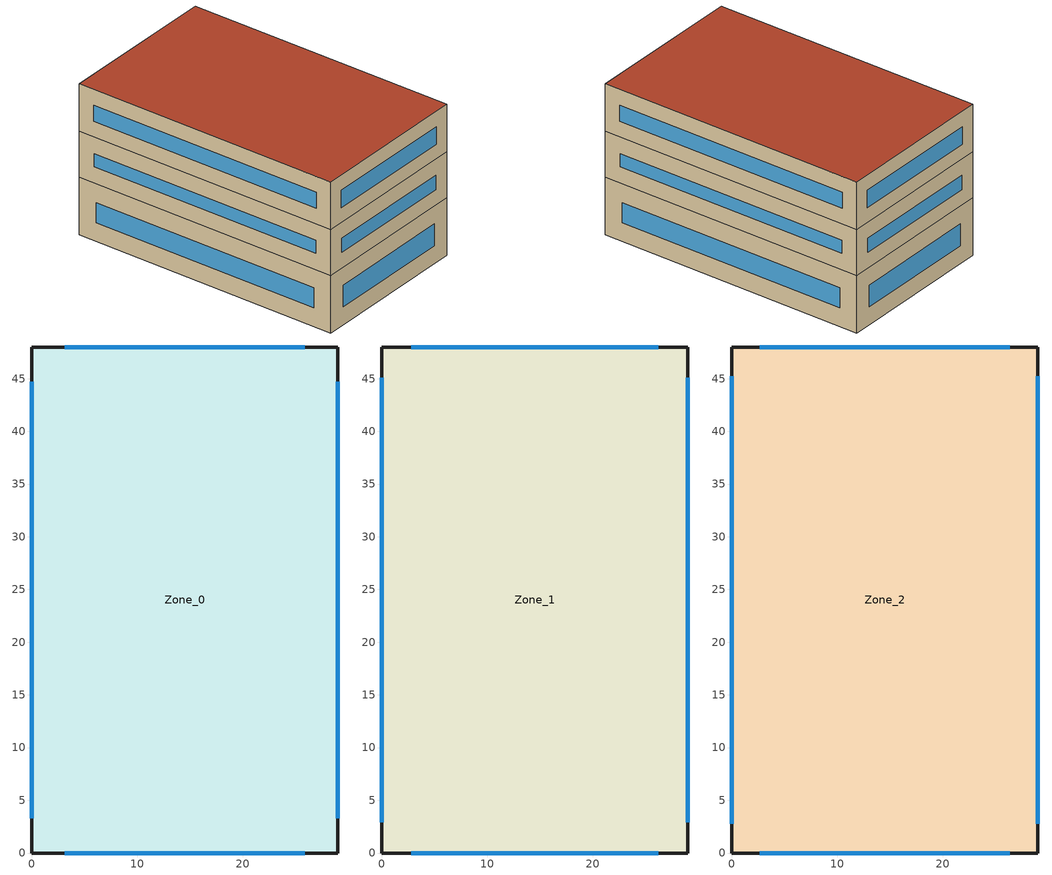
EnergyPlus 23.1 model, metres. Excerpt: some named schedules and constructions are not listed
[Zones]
Zone_0
 floor ground (Zone_0:f4UnderGroundSlabCF): 0,0 0,48 29,48 29,0 z-0.1
 wall outside (90.1-2019 Nonresidential CZ 0 Exterior Wall (Mass)): 0,0 29,0 29,48 0,48 0,0 z-0.1:10
 window (90.1-2019 Nonresidential CZ 0 Glazing (Operable)): 3.12,0 25.88,0 / 25.88,48 3.12,48 z3.02:6.88; 29,3.29 29,44.71 / 0,44.71 0,3.29 z3.19:6.71
Zone_1
 floor to Zone_0 (Interior Slab (Mass)_FLIPPED): 0,0 0,48 29,48 29,0 z10
 wall outside (90.1-2019 Nonresidential CZ 0 Exterior Wall (Mass)): 0,48 0,0 29,0 29,48 0,48 z10:18.1
 window (90.1-2019 Nonresidential CZ 0 Glazing (Operable)): 0,45.1 0,2.9 / 29,2.9 29,45.1 z12.9:15.2; 26.2,48 2.8,48 / 2.8,0 26.2,0 z12.8:15.3
Zone_2
 floor to Zone_1 (Interior Slab (Mass)_FLIPPED): 0,0 0,48 29,48 29,0 z18.1
 wall outside (90.1-2019 Nonresidential CZ 0 Exterior Wall (Mass)): 0,48 0,0 29,0 29,48 0,48 z18.1:26.5
 window (90.1-2019 Nonresidential CZ 0 Glazing (Operable)): 0,45.22 0,2.78 / 29,2.78 29,45.22 z20.88:23.72; 26.34,48 2.66,48 / 2.66,0 26.34,0 z20.76:23.84
 roof outside (300mmInsulation 200mmConcrete): 0,0 29,0 29,48 0,48 z26.5
[Schedule:Week:Daily]
NatVentAvail_Zone_1_1: 6fb0f2d5-f30a-469b-b798-574e702a0d1c, b08ea414-1931-4844-bb1f-f2ede26d13af, ae12755b-feee-4670-9672-77fedb310874, 50b73f14-92ef-4c84-ae1d-f1db85b33870, 55ae9b89-dcd4-498a-ae6a-8c7dad033646, 454ba71e-c387-440b-9c61-870a22a14165, b941d2d3-56ed-4f83-a0b1-d1a5b4d24d03, 6fb0f2d5-f30a-469b-b798-574e702a0d1c, 6fb0f2d5-f30a-469b-b798-574e702a0d1c, 6fb0f2d5-f30a-469b-b798-574e702a0d1c, 6fb0f2d5-f30a-469b-b798-574e702a0d1c, 6fb0f2d5-f30a-469b-b798-574e702a0d1c
NatVentAvail_Zone_1_2: 11ef3ca1-1c0e-499e-ae6a-258045fbeb8c, 9ed0112d-2cb8-4ccc-9f13-a70e31132b64, 55ae9b89-dcd4-498a-ae6a-8c7dad033646, 4dd1884c-bd66-4896-9aa9-a5a615096325, 6532ee46-628d-4a87-a0e2-44999f72b554, e8a2abe5-8f7f-4bdd-906d-7de0144df8ac, 96a15fd2-ef4d-48bc-83f3-b2c7b1fc6e47, 11ef3ca1-1c0e-499e-ae6a-258045fbeb8c, 11ef3ca1-1c0e-499e-ae6a-258045fbeb8c, 11ef3ca1-1c0e-499e-ae6a-258045fbeb8c, 11ef3ca1-1c0e-499e-ae6a-258045fbeb8c, 11ef3ca1-1c0e-499e-ae6a-258045fbeb8c
NatVentAvail_Zone_1_3: d74faf98-774e-4fe6-89c0-89ee06838772, 737cb52d-aa33-48cc-a9f2-a5c8f00ad4c2, 2d3176df-f994-4ca8-8ea4-ae511733177d, d4329b70-72a0-4ece-ac49-f2ac5c27df28, 6cbb52d1-15d8-4e95-b6ef-555e3a72d61c, cc4ff7b6-d34a-445d-9074-7a86441b8b38, fb9e46cd-d8f8-4855-951e-9a8f51a1a6dd, d74faf98-774e-4fe6-89c0-89ee06838772, d74faf98-774e-4fe6-89c0-89ee06838772, d74faf98-774e-4fe6-89c0-89ee06838772, d74faf98-774e-4fe6-89c0-89ee06838772, d74faf98-774e-4fe6-89c0-89ee06838772
NatVentAvail_Zone_1_4: 18e06c3b-9906-43e4-ba55-7b80995ebb9c, d999a655-917c-449f-9ea6-40e19e8fe84e, c5e967b6-ad47-4721-a9ba-189c0421f7ad, c36f733a-41fa-454c-8f42-f3c33f94fc21, 0f1aa402-c0ea-4e99-b790-294325ccd8bd, 726e4104-2c14-49d4-b446-5e3992ee35f2, d999a655-917c-449f-9ea6-40e19e8fe84e, 18e06c3b-9906-43e4-ba55-7b80995ebb9c, 18e06c3b-9906-43e4-ba55-7b80995ebb9c, 18e06c3b-9906-43e4-ba55-7b80995ebb9c, 18e06c3b-9906-43e4-ba55-7b80995ebb9c, 18e06c3b-9906-43e4-ba55-7b80995ebb9c
NatVentAvail_Zone_1_5: 3c3da267-0f6b-44e4-a60e-48eda3b12bca, 07bfbf89-7c6b-412a-9280-629e8abdbc92, 3d56952b-c64f-44a1-852b-f96312283424, 8d9c1ac1-c51f-44bd-9215-dcbd9a37ca7b, 738825a7-ef35-4966-839c-1f21eca0ae6e, b50085e6-1aff-4192-82b6-654f843f2e2b, e135e339-75c5-42d6-b264-0ff665b5ec96, 3c3da267-0f6b-44e4-a60e-48eda3b12bca, 3c3da267-0f6b-44e4-a60e-48eda3b12bca, 3c3da267-0f6b-44e4-a60e-48eda3b12bca, 3c3da267-0f6b-44e4-a60e-48eda3b12bca, 3c3da267-0f6b-44e4-a60e-48eda3b12bca
NatVentAvail_Zone_1_6: 25575f31-6daf-4e75-93fd-b6a6bd94df54, d6f4ae86-52fb-4739-b5d9-178cd39f6f1d, 15eb4db8-e1a0-4a42-8e3e-0e2aa470190e, 61659ad9-7dc7-4c63-9547-42912208734e, 5d4dd3d8-d95f-4e04-a1ff-93cb3f2da58d, 4ef91714-178c-44f3-af5a-c3dc7797c0e6, 0134ff03-1fa0-4979-a23f-48f86e859ceb, 25575f31-6daf-4e75-93fd-b6a6bd94df54, 25575f31-6daf-4e75-93fd-b6a6bd94df54, 25575f31-6daf-4e75-93fd-b6a6bd94df54, 25575f31-6daf-4e75-93fd-b6a6bd94df54, 25575f31-6daf-4e75-93fd-b6a6bd94df54
NatVentAvail_Zone_1_7: 5579030b-2c9d-4d32-8a32-ceda8cfd17fa, b27497db-1943-4a1c-9b6a-fab57a4e7809, d74eedb7-5d29-418b-a480-2b8fdf13204e, 174b5b4c-e6d6-43b9-9be4-36939a29bbc4, 27cd3044-b77c-4db0-99d2-bc2909a98e4a, f8bfb63a-bebd-477f-9a3a-c7cd8f71acc7, 06972f9b-57d8-4718-80fb-8f0ab26c35d3, 5579030b-2c9d-4d32-8a32-ceda8cfd17fa, 5579030b-2c9d-4d32-8a32-ceda8cfd17fa, 5579030b-2c9d-4d32-8a32-ceda8cfd17fa, 5579030b-2c9d-4d32-8a32-ceda8cfd17fa, 5579030b-2c9d-4d32-8a32-ceda8cfd17fa
NatVentAvail_Zone_1_8: 6f4df3fa-e55a-437b-a693-3673c1efbece, 033ada91-5dee-44d0-aa39-b8028fb889c6, 84d47519-3c13-43ac-827b-4634ff1eeedf, d60f375d-8b7e-4c6b-8de0-20b13ecb1c1f, 41beeecf-66e6-457c-8b6a-b1d29f37fe35, 92949e49-135c-43be-b872-511a34f07faa, 3a11c6c4-dbca-48df-82d3-06593598fbb0, 6f4df3fa-e55a-437b-a693-3673c1efbece, 6f4df3fa-e55a-437b-a693-3673c1efbece, 6f4df3fa-e55a-437b-a693-3673c1efbece, 6f4df3fa-e55a-437b-a693-3673c1efbece, 6f4df3fa-e55a-437b-a693-3673c1efbece
NatVentAvail_Zone_1_9: 8c307fff-8a8c-4fb1-901a-31f88f0b91e0, 7bca73a7-3916-42b3-baef-4867a3a2be07, 3a11c6c4-dbca-48df-82d3-06593598fbb0, 80cc66d7-e2fc-460e-a36c-b32b03f9c81f, 37455993-0824-443c-a28b-3831520f2e72, 792df04b-95b7-4276-b4d0-6c628d3cfc26, 1e37955a-6a7d-4e21-857f-7b4c0b617cb6, 8c307fff-8a8c-4fb1-901a-31f88f0b91e0, 8c307fff-8a8c-4fb1-901a-31f88f0b91e0, 8c307fff-8a8c-4fb1-901a-31f88f0b91e0, 8c307fff-8a8c-4fb1-901a-31f88f0b91e0, 8c307fff-8a8c-4fb1-901a-31f88f0b91e0
NatVentAvail_Zone_1_10: 2496ebef-70d4-4d42-a3a6-1f42e6c1625a, 3a11c6c4-dbca-48df-82d3-06593598fbb0, 6e7243ac-f00b-4763-ab39-cbd2b84adcab, 495f82a0-99e9-4d6c-9408-d21f4b5c2a6d, 7fc05c61-dea1-4003-a4cb-3987864aa7d4, d6e23137-9ccd-44c4-8eb7-593d1f785d8d, 00ca6f01-39ba-4cda-a6f6-55edd2c0c23e, 2496ebef-70d4-4d42-a3a6-1f42e6c1625a, 2496ebef-70d4-4d42-a3a6-1f42e6c1625a, 2496ebef-70d4-4d42-a3a6-1f42e6c1625a, 2496ebef-70d4-4d42-a3a6-1f42e6c1625a, 2496ebef-70d4-4d42-a3a6-1f42e6c1625a
NatVentAvail_Zone_1_11: 3a11c6c4-dbca-48df-82d3-06593598fbb0, 52f9829f-b64b-4de7-9adb-d697ad8dad2c, 2a1a30a9-4b4b-46dd-abf2-5df6b549e8b2, df145878-d76b-4138-807f-47cf0b5c90ff, 1beb765f-3aff-4de3-ba1b-f53f29e4609b, 6168620d-2e73-4474-80ca-d95ec5643755, 3d9b85a0-0f57-4860-8113-934fcc88ee4d, 3a11c6c4-dbca-48df-82d3-06593598fbb0, 3a11c6c4-dbca-48df-82d3-06593598fbb0, 3a11c6c4-dbca-48df-82d3-06593598fbb0, 3a11c6c4-dbca-48df-82d3-06593598fbb0, 3a11c6c4-dbca-48df-82d3-06593598fbb0
NatVentAvail_Zone_1_12: 73403a9b-7c3c-4830-8bed-19f0f0dd26fa, bf75eeab-3564-4d32-85be-03ce1320ff7c, 8f09a0e7-0df2-4418-a870-80c709aae083, 69cb7a6f-f708-49ad-9529-b97c1f2550f9, c70acbf3-aa06-4dac-a3ef-4f267ef03380, 7e8a8f96-051c-4e0f-b717-b70f6cd532cd, 8a51dcaa-3756-4bca-8dd7-a2d93cba9fc3, 73403a9b-7c3c-4830-8bed-19f0f0dd26fa, 73403a9b-7c3c-4830-8bed-19f0f0dd26fa, 73403a9b-7c3c-4830-8bed-19f0f0dd26fa, 73403a9b-7c3c-4830-8bed-19f0f0dd26fa, 73403a9b-7c3c-4830-8bed-19f0f0dd26fa
NatVentAvail_Zone_1_13: 6829bd31-4c0d-4ac0-8487-5e33c82533fc, 694e70c2-8b4b-4c39-bc5f-9c149212144a, b569b479-db85-413f-bfc7-d1422ee17da1, 8f9ea52f-7e06-45b0-abc3-8ab5babe76bf, 48fefff1-0ebf-41b9-8219-7ea564f1de4d, 383efc9b-d1ca-4cc0-92bb-0501caead48f, dd49ecad-c98c-44c8-a870-5fad5235088f, 6829bd31-4c0d-4ac0-8487-5e33c82533fc, 6829bd31-4c0d-4ac0-8487-5e33c82533fc, 6829bd31-4c0d-4ac0-8487-5e33c82533fc, 6829bd31-4c0d-4ac0-8487-5e33c82533fc, 6829bd31-4c0d-4ac0-8487-5e33c82533fc
NatVentAvail_Zone_1_14: 5e2d797f-3384-478b-abd0-8daab8963b72, ffe6fb57-0ed4-44fe-a5ff-d4d850d672c0, 46fa9a8e-ed76-4e4c-99b1-10874010ac65, be70bc5c-952a-422c-b5ac-593619a3b1b1, 73a152c7-c5f0-45fb-bbef-d6007a50c40e, 5d2b3523-bfd7-4305-9627-1314f2f26054, f1bf4798-08e8-4eff-8ce2-8a8b6526b207, 5e2d797f-3384-478b-abd0-8daab8963b72, 5e2d797f-3384-478b-abd0-8daab8963b72, 5e2d797f-3384-478b-abd0-8daab8963b72, 5e2d797f-3384-478b-abd0-8daab8963b72, 5e2d797f-3384-478b-abd0-8daab8963b72
NatVentAvail_Zone_1_15: 5da9fafd-729a-4611-b65a-5350c21ce941, 841a202f-ffdc-470b-85d2-28e0cafe512e, 6ac220ab-36a8-40b3-ae1e-8820fa6797e8, aa446452-6ce4-4aee-9229-4dfe436e2871, 6aae8415-d4b1-4f32-ba24-755ed4845676, c9c24896-99d6-4c1b-81ae-56332af58094, 1f13c802-271f-45f8-b943-b143d023c1bc, 5da9fafd-729a-4611-b65a-5350c21ce941, 5da9fafd-729a-4611-b65a-5350c21ce941, 5da9fafd-729a-4611-b65a-5350c21ce941, 5da9fafd-729a-4611-b65a-5350c21ce941, 5da9fafd-729a-4611-b65a-5350c21ce941
NatVentAvail_Zone_1_16: 65166843-886f-425c-a46e-d27c4c9a51e9, dc8a5858-008a-44ad-b279-27b7abc171f8, 57d77266-c9ce-4182-8f02-fc64b0e57037, 934f1482-7445-4a17-9883-202da96484f6, c2499c7c-2950-4359-8559-688d500206a6, 74993241-2eba-48cd-8529-58e81fb0bd73, aa8b435e-e15a-43e3-871c-78bad43724ca, 65166843-886f-425c-a46e-d27c4c9a51e9, 65166843-886f-425c-a46e-d27c4c9a51e9, 65166843-886f-425c-a46e-d27c4c9a51e9, 65166843-886f-425c-a46e-d27c4c9a51e9, 65166843-886f-425c-a46e-d27c4c9a51e9
NatVentAvail_Zone_1_17: 14d17900-b70f-47eb-9e8c-ffd9884d04ba, 6518f681-dc2a-4208-8425-83a0e3ffdac0, 133386bc-85eb-4979-b149-4d965944aaa9, 23e5aca2-1b59-42f3-b14a-ac32a0533fe2, 3b439881-5786-4ff6-9daf-e6cba07ba0da, 490929a3-6b4b-41ac-9479-d5cf5f43498f, bafcda48-dceb-4ddf-a24d-caf9b5d778b8, 14d17900-b70f-47eb-9e8c-ffd9884d04ba, 14d17900-b70f-47eb-9e8c-ffd9884d04ba, 14d17900-b70f-47eb-9e8c-ffd9884d04ba, 14d17900-b70f-47eb-9e8c-ffd9884d04ba, 14d17900-b70f-47eb-9e8c-ffd9884d04ba
NatVentAvail_Zone_1_18: 23b95bad-794d-407e-b36c-3e8ef6f7b007, 6f8850c5-4129-46d3-909c-c5a4d94c0f5e, 87d2f824-ac06-4e63-a6f1-7a9fc57e148b, 23b95bad-794d-407e-b36c-3e8ef6f7b007, 9e63c924-cd1e-4f32-bd7c-45009d55e8a1, ab43795a-f7eb-4816-b6d9-32b4650f055d, 8b803bb8-7670-4882-9488-c1c823e89264, 23b95bad-794d-407e-b36c-3e8ef6f7b007, 23b95bad-794d-407e-b36c-3e8ef6f7b007, 23b95bad-794d-407e-b36c-3e8ef6f7b007, 23b95bad-794d-407e-b36c-3e8ef6f7b007, 23b95bad-794d-407e-b36c-3e8ef6f7b007
NatVentAvail_Zone_1_19: df06a40e-99b4-4ffb-83bf-49fde35571be, 20cc2d12-cae3-4ce9-ad13-6f40eafea1c9, 1f352a3e-0ffe-4ec2-a2bf-1d65e5893956, 45c1158a-1fc1-4ece-93f7-53d54ae7fc2d, f63dc4e4-0b7f-4282-a7a0-d687dc14fe9e, 8f82e4c6-cb29-4740-984a-1d8efc16ee75, 37b4085f-771e-433d-b30a-55017e2da599, df06a40e-99b4-4ffb-83bf-49fde35571be, df06a40e-99b4-4ffb-83bf-49fde35571be, df06a40e-99b4-4ffb-83bf-49fde35571be, df06a40e-99b4-4ffb-83bf-49fde35571be, df06a40e-99b4-4ffb-83bf-49fde35571be
NatVentAvail_Zone_1_20: ac317457-dadc-496b-8b46-c1548558474e, b8eb41f5-67e7-4377-a943-7be81c2928dd, df06a40e-99b4-4ffb-83bf-49fde35571be, 9e73af5b-6514-418e-bbcf-32e3c8103e4f, cd565612-91d7-4487-819e-d5161a6dc99e, a381e99b-a19e-4143-98b9-32787072b4a7, 0987c1f3-4e72-430e-8a89-51ec38aacf4e, ac317457-dadc-496b-8b46-c1548558474e, ac317457-dadc-496b-8b46-c1548558474e, ac317457-dadc-496b-8b46-c1548558474e, ac317457-dadc-496b-8b46-c1548558474e, ac317457-dadc-496b-8b46-c1548558474e
NatVentAvail_Zone_1_21: e2d2cbb7-755c-4a0d-9c05-a4563c098992, 07bfbf89-7c6b-412a-9280-629e8abdbc92, 2586581d-7023-4d30-b0be-9e6ac3496234, 3201f934-0963-42c1-843c-21142134cf94, c765a5b3-04cd-4bba-979e-99830dea033e, b472c9ac-1bb6-4f3f-89b5-e568c54b048b, b141bd27-4c39-4283-bd6c-f4684a8041e8, e2d2cbb7-755c-4a0d-9c05-a4563c098992, e2d2cbb7-755c-4a0d-9c05-a4563c098992, e2d2cbb7-755c-4a0d-9c05-a4563c098992, e2d2cbb7-755c-4a0d-9c05-a4563c098992, e2d2cbb7-755c-4a0d-9c05-a4563c098992
NatVentAvail_Zone_1_22: afaa3af1-4533-453c-ab0d-8cbfc34b262d, 81501ab5-1e6d-4b28-919a-e2f433879738, 540758cb-529b-494e-a7f1-fca0db359855, 271aa6bd-a947-49cf-b02e-27015c749881, 6dd1629c-31ce-4b59-a474-50c5329929cd, 47059fff-798e-4ead-8a84-35b1aab4867d, 8d686adc-1727-49cb-8f48-0ebdcb160cce, afaa3af1-4533-453c-ab0d-8cbfc34b262d, afaa3af1-4533-453c-ab0d-8cbfc34b262d, afaa3af1-4533-453c-ab0d-8cbfc34b262d, afaa3af1-4533-453c-ab0d-8cbfc34b262d, afaa3af1-4533-453c-ab0d-8cbfc34b262d
NatVentAvail_Zone_1_23: d2185871-f594-47b5-b17e-68086e875161, 273f04a5-8e93-4b9c-8980-b8d1be84c96a, 50add62a-8895-421f-a62a-2efd9c465a17, d17ef4e1-a64d-43ef-9dce-d54a0a2750c1, 5293d938-e3e9-4c90-ac20-9606d109ec41, 0994d934-47cd-4295-948a-c208d73b2f06, 03f283ae-bd8b-4200-a81a-2830f24b5a30, d2185871-f594-47b5-b17e-68086e875161, d2185871-f594-47b5-b17e-68086e875161, d2185871-f594-47b5-b17e-68086e875161, d2185871-f594-47b5-b17e-68086e875161, d2185871-f594-47b5-b17e-68086e875161
NatVentAvail_Zone_1_24: e739509a-ece8-4ada-88b3-15589882e933, b4813ecb-171d-46d1-b4ca-d103029eb588, 34780336-4620-4a77-93e4-726615f66ff0, e5492c95-30ec-496c-8b4b-c0a93ed8d14c, 05d0b91e-260f-40af-9cf8-cc2b4b9e87b2, 8296826c-f8fe-44b5-a614-0bd4c8bbbe83, 14963cad-91b4-46d6-9a9f-4875a082b537, e739509a-ece8-4ada-88b3-15589882e933, e739509a-ece8-4ada-88b3-15589882e933, e739509a-ece8-4ada-88b3-15589882e933, e739509a-ece8-4ada-88b3-15589882e933, e739509a-ece8-4ada-88b3-15589882e933
NatVentAvail_Zone_1_25: a31e5dc3-20b4-4a92-a367-d77bd9f8a5c0, 2ca0ef9b-a801-49bf-b76e-774f7212ba77, 6ab4c819-9407-45ef-9916-ef2c9179f890, edf427b6-3e6e-482f-976e-c296a33346fb, 6306c9a1-cc9d-4d0a-b9d2-6b1a69d7ead1, 25321224-9e2c-4f91-8983-9b4487a869b4, 61a86fc3-fc10-46af-9675-020e2c75fe0c, a31e5dc3-20b4-4a92-a367-d77bd9f8a5c0, a31e5dc3-20b4-4a92-a367-d77bd9f8a5c0, a31e5dc3-20b4-4a92-a367-d77bd9f8a5c0, a31e5dc3-20b4-4a92-a367-d77bd9f8a5c0, a31e5dc3-20b4-4a92-a367-d77bd9f8a5c0
NatVentAvail_Zone_1_26: c7b35d2d-0731-4151-be38-9bc58579de25, 3b7ee6b0-f252-4ce1-8155-e2c79a77dac7, 063c5d0f-e08a-4fa8-ada9-3c3694da3365, 324602bc-a763-445f-989b-2719607c9645, b3c9ce7d-b80e-4908-bcaa-89d335974f17, 9d667725-54cc-463d-b3b3-59554ad6c2ff, 65f08d0f-f247-47a2-8ffe-5bb833c13cb4, c7b35d2d-0731-4151-be38-9bc58579de25, c7b35d2d-0731-4151-be38-9bc58579de25, c7b35d2d-0731-4151-be38-9bc58579de25, c7b35d2d-0731-4151-be38-9bc58579de25, c7b35d2d-0731-4151-be38-9bc58579de25
NatVentAvail_Zone_1_27: f7f38fcc-f3ab-4b0a-ba4b-03525f4bd9cb, 30e65cad-dbaa-437f-81ad-085ebe8746be, 832b9e79-e484-436d-a4f2-04ad77022a06, 710d4294-33db-48a9-bbaa-ef777860783f, ad7330a3-99a4-46a2-b28b-127c10f17144, 3c994c55-0243-4af0-a64c-069249a69cd8, 914a48f5-805c-45fe-a3cd-6da4043ce0a8, f7f38fcc-f3ab-4b0a-ba4b-03525f4bd9cb, f7f38fcc-f3ab-4b0a-ba4b-03525f4bd9cb, f7f38fcc-f3ab-4b0a-ba4b-03525f4bd9cb, f7f38fcc-f3ab-4b0a-ba4b-03525f4bd9cb, f7f38fcc-f3ab-4b0a-ba4b-03525f4bd9cb
NatVentAvail_Zone_1_28: 6549dfc4-94ed-4e2d-8141-fc51ad47f87e, 0fb02561-2a45-4749-aec2-abf4a31595a2, 1aca7ed8-0f53-4105-b221-4c3aae3f118e, 81a854f9-07e4-452b-a65d-df7ac3251707, 23e5aca2-1b59-42f3-b14a-ac32a0533fe2, 218bc917-37be-459b-9b93-ed20c7bec991, e2d2cbb7-755c-4a0d-9c05-a4563c098992, 6549dfc4-94ed-4e2d-8141-fc51ad47f87e, 6549dfc4-94ed-4e2d-8141-fc51ad47f87e, 6549dfc4-94ed-4e2d-8141-fc51ad47f87e, 6549dfc4-94ed-4e2d-8141-fc51ad47f87e, 6549dfc4-94ed-4e2d-8141-fc51ad47f87e
NatVentAvail_Zone_1_29: 57a85fe6-a97b-454b-b853-2f8497c4ccd2, 4126d505-fd7d-4533-b043-3b47d400aa20, b1e71f44-c9da-4c0e-a588-ec1805037d3c, 0013d0e5-c05f-4ee2-9dbc-07c974a88c42, 23e5aca2-1b59-42f3-b14a-ac32a0533fe2, 23e5aca2-1b59-42f3-b14a-ac32a0533fe2, 4204f8df-17e7-4a3c-97fe-8833caf7650c, 57a85fe6-a97b-454b-b853-2f8497c4ccd2, 57a85fe6-a97b-454b-b853-2f8497c4ccd2, 57a85fe6-a97b-454b-b853-2f8497c4ccd2, 57a85fe6-a97b-454b-b853-2f8497c4ccd2, 57a85fe6-a97b-454b-b853-2f8497c4ccd2
NatVentAvail_Zone_1_30: 69ebdc27-7bf1-4749-a16c-9a583589ae4c, 3a11c6c4-dbca-48df-82d3-06593598fbb0, b8c5664a-5c89-4978-ade7-8d8b639825cb, 7d79b17a-1822-4f0c-af90-cdc9db694e76, 0c42c496-6ec5-472a-af3c-5f9edf9577aa, ad80ab4e-6660-4f45-8297-60a6fcde578f, ef3ce5e7-3723-49de-bdce-30fda9e37c77, 69ebdc27-7bf1-4749-a16c-9a583589ae4c, 69ebdc27-7bf1-4749-a16c-9a583589ae4c, 69ebdc27-7bf1-4749-a16c-9a583589ae4c, 69ebdc27-7bf1-4749-a16c-9a583589ae4c, 69ebdc27-7bf1-4749-a16c-9a583589ae4c
NatVentAvail_Zone_1_31: e9d8d98e-cb62-46ab-bab8-d7c60dd20ae6, 9e73af5b-6514-418e-bbcf-32e3c8103e4f, b1e71f44-c9da-4c0e-a588-ec1805037d3c, cde42602-447d-4fae-b888-d8a57cff99ce, 37208548-5cc1-4b64-a4b8-d6a0dda2d48d, 7d18af1a-7591-4e70-a8e3-26370a994c98, da1fd1f5-3791-49b5-ad8a-e77d972c7e2c, e9d8d98e-cb62-46ab-bab8-d7c60dd20ae6, e9d8d98e-cb62-46ab-bab8-d7c60dd20ae6, e9d8d98e-cb62-46ab-bab8-d7c60dd20ae6, e9d8d98e-cb62-46ab-bab8-d7c60dd20ae6, e9d8d98e-cb62-46ab-bab8-d7c60dd20ae6
NatVentAvail_Zone_1_32: f797c590-1e6e-4d97-b7ab-d55fd66dd3a7, 863aca59-530e-4634-ab0f-d3553e65557b, a93b6dbe-c7bb-4cf5-aa60-87fad8dac206, 7a3bfe57-69e5-4ae6-87a3-781494393a47, 60d922b6-5dd3-40cf-b78c-1d71727cb432, 6ae2922a-3fe7-47f4-8fac-6f93102c74fa, 4e22262f-2972-4a89-8cc6-ec4b57a0a11e, f797c590-1e6e-4d97-b7ab-d55fd66dd3a7, f797c590-1e6e-4d97-b7ab-d55fd66dd3a7, f797c590-1e6e-4d97-b7ab-d55fd66dd3a7, f797c590-1e6e-4d97-b7ab-d55fd66dd3a7, f797c590-1e6e-4d97-b7ab-d55fd66dd3a7
NatVentAvail_Zone_1_33: 21674adf-78fa-4b45-be27-8978784f8b15, baca37a8-ce95-4bbb-8b95-946810f9ba09, cca7f77a-7653-443d-9af7-5aa12b016a8d, bb41aaf2-f7d5-44d9-9102-29157ff57bed, f216cffe-63c7-4def-9e65-19157c61efee, 2586581d-7023-4d30-b0be-9e6ac3496234, 896467c7-4fbc-4221-af8c-9a5ab8f866cf, 21674adf-78fa-4b45-be27-8978784f8b15, 21674adf-78fa-4b45-be27-8978784f8b15, 21674adf-78fa-4b45-be27-8978784f8b15, 21674adf-78fa-4b45-be27-8978784f8b15, 21674adf-78fa-4b45-be27-8978784f8b15
NatVentAvail_Zone_1_34: d37e917b-a307-497e-b7d1-5b5be618c712, e03ce5e6-6a9c-4307-a06d-46261ff82f0c, 860eea3b-6f11-4315-93b7-65501aab3da3, 144afcf1-1bbd-4b3e-bdc2-4c32fc70f439, 6c8686d9-e918-4883-8927-728a75600b1c, ea43c672-2cf1-463e-9303-97f5bb1f20d4, 9be07862-b986-419f-9812-9cccc0b48955, d37e917b-a307-497e-b7d1-5b5be618c712, d37e917b-a307-497e-b7d1-5b5be618c712, d37e917b-a307-497e-b7d1-5b5be618c712, d37e917b-a307-497e-b7d1-5b5be618c712, d37e917b-a307-497e-b7d1-5b5be618c712
NatVentAvail_Zone_1_35: ef37606c-688d-45c6-a659-dacf16e59f58, 9a353dbc-0c52-4ca0-9881-33cb28ba8b31, 6fb0f2d5-f30a-469b-b798-574e702a0d1c, a7e4ef2b-4cbb-4453-8af9-9216e7f7ebe6, 0134ff03-1fa0-4979-a23f-48f86e859ceb, 87748a98-20bb-4a06-b550-f1bdd2947422, 186995c0-a79e-4d1d-a961-577762b8b81d, ef37606c-688d-45c6-a659-dacf16e59f58, ef37606c-688d-45c6-a659-dacf16e59f58, ef37606c-688d-45c6-a659-dacf16e59f58, ef37606c-688d-45c6-a659-dacf16e59f58, ef37606c-688d-45c6-a659-dacf16e59f58
NatVentAvail_Zone_1_36: e9b7432f-9c7c-4b72-9bd3-0591d9de338d, ac317457-dadc-496b-8b46-c1548558474e, 7a0112b3-6098-4dde-9085-adc12b669b18, 2939df37-5237-456d-9705-31c1a827900b, e2685332-b0a5-4ea6-93d5-3d2b67fc37a1, 002b1d11-719b-46b1-ada8-e80ba4678b93, 6ab4c819-9407-45ef-9916-ef2c9179f890, e9b7432f-9c7c-4b72-9bd3-0591d9de338d, e9b7432f-9c7c-4b72-9bd3-0591d9de338d, e9b7432f-9c7c-4b72-9bd3-0591d9de338d, e9b7432f-9c7c-4b72-9bd3-0591d9de338d, e9b7432f-9c7c-4b72-9bd3-0591d9de338d
NatVentAvail_Zone_1_37: 23e5aca2-1b59-42f3-b14a-ac32a0533fe2, e853cb5a-6139-4f4a-9754-eeffaa1d2ce2, d4aa18df-271d-4a7d-b826-084b5ec20a5d, 5e11d415-e2f6-433c-b23e-2a5256bdc80d, bb8b035e-1b52-4b06-8a81-73da5c4e389b, 6532ee46-628d-4a87-a0e2-44999f72b554, 66d99247-53b7-4b7d-8237-07945883a6f2, 23e5aca2-1b59-42f3-b14a-ac32a0533fe2, 23e5aca2-1b59-42f3-b14a-ac32a0533fe2, 23e5aca2-1b59-42f3-b14a-ac32a0533fe2, 23e5aca2-1b59-42f3-b14a-ac32a0533fe2, 23e5aca2-1b59-42f3-b14a-ac32a0533fe2
NatVentAvail_Zone_1_38: aefa8be5-84b2-401a-81f2-ab109c803a7b, 1a138e8d-fd9a-4b67-b05e-48e99f296263, e9b7432f-9c7c-4b72-9bd3-0591d9de338d, 3e5a33bd-e135-41f5-81a8-67aef090d182, 62834ea9-2e05-418b-8ac1-b128d771ae5d, c710be0e-2b2e-408f-b72b-c1674a9691fd, c34e29d0-27da-43fe-9524-0dbdcb11bc60, aefa8be5-84b2-401a-81f2-ab109c803a7b, aefa8be5-84b2-401a-81f2-ab109c803a7b, aefa8be5-84b2-401a-81f2-ab109c803a7b, aefa8be5-84b2-401a-81f2-ab109c803a7b, aefa8be5-84b2-401a-81f2-ab109c803a7b
NatVentAvail_Zone_1_39: 9db74d16-ee28-4004-ab21-b62ec524110b, 7c4c0fb1-754d-46ec-a6ba-1a88ab4edf3f, 7377b922-a3ee-4962-b4ee-7d0fa9330160, d8f9b200-e2f8-47f3-8402-202c92d85a5b, d7ec32d3-a533-4992-9255-0cb57c16e0d2, f8a48f9e-cfcd-4d4d-9dcc-144875e88ec0, 23e5aca2-1b59-42f3-b14a-ac32a0533fe2, 9db74d16-ee28-4004-ab21-b62ec524110b, 9db74d16-ee28-4004-ab21-b62ec524110b, 9db74d16-ee28-4004-ab21-b62ec524110b, 9db74d16-ee28-4004-ab21-b62ec524110b, 9db74d16-ee28-4004-ab21-b62ec524110b
NatVentAvail_Zone_1_40: 0013d0e5-c05f-4ee2-9dbc-07c974a88c42, 90e88af9-5282-4727-92f1-81cf2cfbc9f8, 694720c8-700e-4f83-bd7a-06847c653159, 5f60edf4-8215-459a-9d97-6c453df14473, b389fe2e-9733-4832-931a-d90184dfa247, d841c00a-7b59-4ed2-b022-873fe97ac92d, bc9e4993-f3eb-472f-9495-aa504bc2309d, 0013d0e5-c05f-4ee2-9dbc-07c974a88c42, 0013d0e5-c05f-4ee2-9dbc-07c974a88c42, 0013d0e5-c05f-4ee2-9dbc-07c974a88c42, 0013d0e5-c05f-4ee2-9dbc-07c974a88c42, 0013d0e5-c05f-4ee2-9dbc-07c974a88c42
NatVentAvail_Zone_1_41: 7f0c0e80-157e-4f60-b82c-823de91dba1e, 69fa4560-d06e-4a07-93a1-5de3ae8897c4, 21e24afb-1454-45e4-a2fa-da3023552dcb, dcf0e966-dff6-429d-b161-1846ae05ff9c, e0cbedcb-bfac-45fb-9ff5-294bb094b245, 7c70139a-03cc-43c6-a4af-834f8076c8f0, dcd3a6c3-6d93-4a70-bdff-ddf8d5729f7c, 7f0c0e80-157e-4f60-b82c-823de91dba1e, 7f0c0e80-157e-4f60-b82c-823de91dba1e, 7f0c0e80-157e-4f60-b82c-823de91dba1e, 7f0c0e80-157e-4f60-b82c-823de91dba1e, 7f0c0e80-157e-4f60-b82c-823de91dba1e
NatVentAvail_Zone_1_42: c9a2b9c8-948c-4039-aaa5-048012e6132f, 2e61d7c5-5546-4173-a36c-2cbb6bae0d28, 4a181aeb-7a57-404b-b924-6d4802ca96c9, c54412f2-3c98-4a58-9bac-d990ee9630a3, ed4e4263-a86a-4385-98fb-4b7aa6340634, 02698e91-8833-44bd-8af9-52b7d4eff262, 8dddfc94-6862-4afd-941a-9a93d5925e43, c9a2b9c8-948c-4039-aaa5-048012e6132f, c9a2b9c8-948c-4039-aaa5-048012e6132f, c9a2b9c8-948c-4039-aaa5-048012e6132f, c9a2b9c8-948c-4039-aaa5-048012e6132f, c9a2b9c8-948c-4039-aaa5-048012e6132f
NatVentAvail_Zone_1_43: 1b86de5a-dd3a-4d44-be23-52dd729ec884, e9f07395-c9b3-4a41-b323-4a47c994c91b, cca13f14-e800-43bb-82d2-98c38448aca6, f91cd703-b345-4649-8bcc-6a966efde19f, 9d4876bc-72b9-42f0-ab7f-f40d4f5c59cb, c83774ab-03c3-4241-b365-645acba22795, f4caa871-5c29-4d03-8862-36db0666192f, 1b86de5a-dd3a-4d44-be23-52dd729ec884, 1b86de5a-dd3a-4d44-be23-52dd729ec884, 1b86de5a-dd3a-4d44-be23-52dd729ec884, 1b86de5a-dd3a-4d44-be23-52dd729ec884, 1b86de5a-dd3a-4d44-be23-52dd729ec884
NatVentAvail_Zone_1_44: 7d0312f8-c97a-4c74-a526-2e4cbfb01bd6, 8aa46233-c5df-475d-a5f9-2602dffd2944, 05583e37-2264-4cf5-96de-23fcc53b542f, a815cfef-65c4-4d19-b6b7-dfe690419894, c432026c-d0cd-4949-b886-8269d8f172e0, 56cc635a-06b5-4b90-9d84-f70471c5023c, 3a558edc-3917-44ba-9b3d-83cd5b42baf1, 7d0312f8-c97a-4c74-a526-2e4cbfb01bd6, 7d0312f8-c97a-4c74-a526-2e4cbfb01bd6, 7d0312f8-c97a-4c74-a526-2e4cbfb01bd6, 7d0312f8-c97a-4c74-a526-2e4cbfb01bd6, 7d0312f8-c97a-4c74-a526-2e4cbfb01bd6
NatVentAvail_Zone_1_45: 891c21a9-96fc-4a30-9277-6421d443be97, 3a11c6c4-dbca-48df-82d3-06593598fbb0, 84b32e9a-4ffa-442b-b6df-d5cead1ed7f7, f71b157c-ad34-497b-9db0-a8a8ffa451cd, 7377b922-a3ee-4962-b4ee-7d0fa9330160, 4fe6fa2f-4207-42c9-bfac-cac17f25b3da, 891c21a9-96fc-4a30-9277-6421d443be97, 891c21a9-96fc-4a30-9277-6421d443be97, 891c21a9-96fc-4a30-9277-6421d443be97, 891c21a9-96fc-4a30-9277-6421d443be97, 891c21a9-96fc-4a30-9277-6421d443be97, 891c21a9-96fc-4a30-9277-6421d443be97
NatVentAvail_Zone_1_46: d46ba2ad-ed19-4e4a-ba2f-565651ab4bfd, 2e61d7c5-5546-4173-a36c-2cbb6bae0d28, cbe91730-0d7c-473f-ac3e-534668df9df7, 4d3bc29c-d244-455f-b21f-8fb1ad6808cb, f1907a3e-48ef-4c63-9a15-5a32c2659a19, 7f8585d4-4b4b-45e6-8ab2-ef4cc1ff8406, 48b4f545-bf58-4be1-92b8-f1c73f9e9411, d46ba2ad-ed19-4e4a-ba2f-565651ab4bfd, d46ba2ad-ed19-4e4a-ba2f-565651ab4bfd, d46ba2ad-ed19-4e4a-ba2f-565651ab4bfd, d46ba2ad-ed19-4e4a-ba2f-565651ab4bfd, d46ba2ad-ed19-4e4a-ba2f-565651ab4bfd
NatVentAvail_Zone_1_47: 5fc7272a-a85d-4100-9b82-ce2a98484931, fe48a776-fa11-4cdc-a8bc-7993bba2120b, cc047ea6-b8a6-4e11-9bdd-5e12e8c717c5, 1b899ac8-a6ca-445f-b411-43b476f77e46, 1376c3e7-907a-4b9a-bb3e-b6ed45064443, 01a7fddb-c0f4-4bf2-bf03-d293366df362, fa5bc355-b3a8-43b8-8aa4-059de54317ef, 5fc7272a-a85d-4100-9b82-ce2a98484931, 5fc7272a-a85d-4100-9b82-ce2a98484931, 5fc7272a-a85d-4100-9b82-ce2a98484931, 5fc7272a-a85d-4100-9b82-ce2a98484931, 5fc7272a-a85d-4100-9b82-ce2a98484931
NatVentAvail_Zone_1_48: f0af6018-0cba-416b-b0ce-4d1af74f23ef, eb7ad8a3-76d9-467b-887f-34b67eab8936, 269d8119-a947-452c-ad45-4487f4e8977f, dd4abb08-eaa9-465a-8d12-a2e204fd099f, d22d7d20-afdd-4aa0-a125-8ebd23494119, 33f996e2-0fe9-4359-9cf0-33eb8162a193, e28eca89-7bcd-4002-8ab2-affdbd67f225, f0af6018-0cba-416b-b0ce-4d1af74f23ef, f0af6018-0cba-416b-b0ce-4d1af74f23ef, f0af6018-0cba-416b-b0ce-4d1af74f23ef, f0af6018-0cba-416b-b0ce-4d1af74f23ef, f0af6018-0cba-416b-b0ce-4d1af74f23ef
NatVentAvail_Zone_1_49: 7e8d28cb-17be-42f7-8061-dc5645b54669, 7f69d427-d516-485d-a54b-3a774f446f15, d1af9214-54d7-4373-9dac-7386dc68f5cf, 2f5bd36b-e8e6-40ce-86f8-71642bc81c79, 88bf28ae-73fd-4b38-85e3-15f0083d987a, c6f5766c-0122-427c-97a2-6ba49171c777, 935e03ba-f245-4f3c-81bc-0ec2dfea1899, 7e8d28cb-17be-42f7-8061-dc5645b54669, 7e8d28cb-17be-42f7-8061-dc5645b54669, 7e8d28cb-17be-42f7-8061-dc5645b54669, 7e8d28cb-17be-42f7-8061-dc5645b54669, 7e8d28cb-17be-42f7-8061-dc5645b54669
NatVentAvail_Zone_1_50: a7589a33-3ddb-479e-9263-041b4c9ac4c1, 694720c8-700e-4f83-bd7a-06847c653159, 0593ac5a-6384-464c-8dff-482f4b9bb0ce, 7c83771b-3ca7-46c0-b711-c891fe5a3ffe, 48f2ea22-2308-4a83-9971-b75132c45553, 39c18611-ecbf-4852-8058-9d02cdc6cb35, 21bac750-8c89-4df6-a005-d98bc569024e, a7589a33-3ddb-479e-9263-041b4c9ac4c1, a7589a33-3ddb-479e-9263-041b4c9ac4c1, a7589a33-3ddb-479e-9263-041b4c9ac4c1, a7589a33-3ddb-479e-9263-041b4c9ac4c1, a7589a33-3ddb-479e-9263-041b4c9ac4c1
NatVentAvail_Zone_1_51: 7509e66f-01a2-41cf-b5ff-94830b8739e9, e5b04e9f-3e83-41fb-bb93-c8f4706fd1f7, 9d415793-d831-4928-a56c-c4d96738c767, 531f604c-a92c-428e-92ca-8d24ec571221, d8f15094-7a88-4f9e-bfe5-13f22bc2ecae, 8d162ff6-4797-4265-bdc9-61c06cefb2af, 7d18af1a-7591-4e70-a8e3-26370a994c98, 7509e66f-01a2-41cf-b5ff-94830b8739e9, 7509e66f-01a2-41cf-b5ff-94830b8739e9, 7509e66f-01a2-41cf-b5ff-94830b8739e9, 7509e66f-01a2-41cf-b5ff-94830b8739e9, 7509e66f-01a2-41cf-b5ff-94830b8739e9
NatVentAvail_Zone_1_52: ef27376c-3b86-4271-9b7f-72d66b4c91c6, ef27376c-3b86-4271-9b7f-72d66b4c91c6, ef27376c-3b86-4271-9b7f-72d66b4c91c6, ef27376c-3b86-4271-9b7f-72d66b4c91c6, ef27376c-3b86-4271-9b7f-72d66b4c91c6, ef27376c-3b86-4271-9b7f-72d66b4c91c6, ef27376c-3b86-4271-9b7f-72d66b4c91c6, ef27376c-3b86-4271-9b7f-72d66b4c91c6, ef27376c-3b86-4271-9b7f-72d66b4c91c6, ef27376c-3b86-4271-9b7f-72d66b4c91c6, ef27376c-3b86-4271-9b7f-72d66b4c91c6, ef27376c-3b86-4271-9b7f-72d66b4c91c6
HeatAvail_Zone_2_0: 55daa34a-6f4c-4760-8c83-b88b3b4fb475, 18a78b56-a3fd-4649-babc-6423cdb9454d, 30803255-c6ce-47a2-b265-9c10203016f4, 19fa2af5-70db-43a1-88a1-de8da21d358c, 4201d02a-f4ed-44ac-b7dc-a2393631891e, bd295aee-5278-4ea0-b2ff-0247f744617a, 381a85d2-ddc6-447a-878e-9947de5ba069, 55daa34a-6f4c-4760-8c83-b88b3b4fb475, 55daa34a-6f4c-4760-8c83-b88b3b4fb475, 55daa34a-6f4c-4760-8c83-b88b3b4fb475, 55daa34a-6f4c-4760-8c83-b88b3b4fb475, 55daa34a-6f4c-4760-8c83-b88b3b4fb475
HeatAvail_Zone_2_1: 8db32401-f2e4-4430-b6dd-3c5c02062129, 04679c30-3923-4d77-99ed-e20aba724bf0, c2a60e4b-8a74-4133-b29f-0f57d01c8f9c, 93d3344b-e673-4589-a1ae-e875657b2758, 193c9a3f-c6d8-4531-ad4e-31cc1a7eb450, 024f8149-7374-4413-bdc4-a3ff3625b441, 199d15f6-9ae9-41fc-bd3c-99ca6b84e455, 8db32401-f2e4-4430-b6dd-3c5c02062129, 8db32401-f2e4-4430-b6dd-3c5c02062129, 8db32401-f2e4-4430-b6dd-3c5c02062129, 8db32401-f2e4-4430-b6dd-3c5c02062129, 8db32401-f2e4-4430-b6dd-3c5c02062129
HeatAvail_Zone_2_2: c82c99ec-d464-46a3-b95c-cfba579e56cb, 9835dfc0-c869-4274-8517-780b773ebfe2, 193c9a3f-c6d8-4531-ad4e-31cc1a7eb450, b31175e5-c8ef-47f6-9500-f1c4f524eccf, 18a78b56-a3fd-4649-babc-6423cdb9454d, 014dbd1e-d508-4923-b370-334218c1097d, 46362f7b-d1fa-4bb4-a0ef-3065daeedee8, c82c99ec-d464-46a3-b95c-cfba579e56cb, c82c99ec-d464-46a3-b95c-cfba579e56cb, c82c99ec-d464-46a3-b95c-cfba579e56cb, c82c99ec-d464-46a3-b95c-cfba579e56cb, c82c99ec-d464-46a3-b95c-cfba579e56cb
HeatAvail_Zone_2_3: a3c54be0-8195-4b6e-b1a2-b27a2c3e1d0e, 8d686adc-1727-49cb-8f48-0ebdcb160cce, 68d525ab-92b7-40f9-8cf6-13a3006baf69, 8b3ceb36-adf9-4163-8a28-d6c1c7697f6c, a645d484-171b-4c43-8b5d-89218a88758d, 55daa34a-6f4c-4760-8c83-b88b3b4fb475, cc44e47f-27f2-4f6a-b74a-35dd01c94a91, a3c54be0-8195-4b6e-b1a2-b27a2c3e1d0e, a3c54be0-8195-4b6e-b1a2-b27a2c3e1d0e, a3c54be0-8195-4b6e-b1a2-b27a2c3e1d0e, a3c54be0-8195-4b6e-b1a2-b27a2c3e1d0e, a3c54be0-8195-4b6e-b1a2-b27a2c3e1d0e
HeatAvail_Zone_2_4: 8ff258d4-e383-4492-8130-8fd0a600ba35, 1a82fd83-b3a9-43b3-adc4-8add468dacd8, d3d6c1d1-c690-423d-8564-fec29f2b0ab5, 1f33a028-5e0b-4dcb-8f0a-ecc47d2a6699, ba31db08-55e0-4bfe-a445-8024a469ec5e, b7fb3a47-4de3-4f17-938b-d631feb98b34, 1a82fd83-b3a9-43b3-adc4-8add468dacd8, 8ff258d4-e383-4492-8130-8fd0a600ba35, 8ff258d4-e383-4492-8130-8fd0a600ba35, 8ff258d4-e383-4492-8130-8fd0a600ba35, 8ff258d4-e383-4492-8130-8fd0a600ba35, 8ff258d4-e383-4492-8130-8fd0a600ba35
HeatAvail_Zone_2_5: acb9b0cf-8262-4035-b598-88f6aa32946e, 560c2e6e-d885-4a25-aded-c0a642d901d0, 45bfab8d-3e96-447c-a9b7-a351c0c3774f, 7b424bd2-76f0-4753-9baf-268807ee70c9, 6b88f6b6-c6d5-4144-a34d-57f247b56e2a, 3bbe53d0-1663-4d51-a208-e9ffc6e31c56, fddc6eb1-5345-4ee5-9944-2aad649d3961, acb9b0cf-8262-4035-b598-88f6aa32946e, acb9b0cf-8262-4035-b598-88f6aa32946e, acb9b0cf-8262-4035-b598-88f6aa32946e, acb9b0cf-8262-4035-b598-88f6aa32946e, acb9b0cf-8262-4035-b598-88f6aa32946e
HeatAvail_Zone_2_6: 3306e0de-a7e2-408d-bf55-edeb7ec12bd1, 860eea3b-6f11-4315-93b7-65501aab3da3, 39d5d451-0c6d-468e-94b9-afee4682ef38, eff0b766-6bde-4ff7-b9c5-7d75c5162569, 02f69762-3874-4784-8334-a65b1b41b738, 15668893-01f3-4a5f-8be2-b003343a27b9, 2d3feb0a-80b9-4526-b115-8d0ff0b98382, 3306e0de-a7e2-408d-bf55-edeb7ec12bd1, 3306e0de-a7e2-408d-bf55-edeb7ec12bd1, 3306e0de-a7e2-408d-bf55-edeb7ec12bd1, 3306e0de-a7e2-408d-bf55-edeb7ec12bd1, 3306e0de-a7e2-408d-bf55-edeb7ec12bd1
HeatAvail_Zone_2_7: 30c19abd-889f-4232-ac3a-643536808f28, 7d275f5d-76d8-4c0a-95ca-786fbc198c33, 0bd30a56-de66-4229-9ddc-1739375d5008, 178dfa19-518f-408e-804e-75ecb11fed2d, 988786af-17e9-46a2-8a7c-417a50797566, c9f84dcb-e9ee-4335-9910-da8451e91d50, 6a62d2f0-f1eb-4aad-945a-1d93c9a2094d, 30c19abd-889f-4232-ac3a-643536808f28, 30c19abd-889f-4232-ac3a-643536808f28, 30c19abd-889f-4232-ac3a-643536808f28, 30c19abd-889f-4232-ac3a-643536808f28, 30c19abd-889f-4232-ac3a-643536808f28
HeatAvail_Zone_2_8: 72050d75-3f3d-4075-ac9b-ddc192d10d29, f47adbf6-ed0f-45d6-bde9-0d0d226cc6cc, 989520c3-cd54-41d8-9a87-c7746d744a1e, 333c939c-4fe2-46f5-85a9-b5ca26e74ca0, 5b063578-adde-45ef-957c-18f0da3a086c, 937983c1-06a3-4ce9-b6b0-88f8e4e6db98, eebe9233-3435-487f-aeac-0e91590b64ad, 72050d75-3f3d-4075-ac9b-ddc192d10d29, 72050d75-3f3d-4075-ac9b-ddc192d10d29, 72050d75-3f3d-4075-ac9b-ddc192d10d29, 72050d75-3f3d-4075-ac9b-ddc192d10d29, 72050d75-3f3d-4075-ac9b-ddc192d10d29
HeatAvail_Zone_2_9: c415dba0-8da8-4fc9-b601-b3933679e6d0, c614cde1-4a0c-408a-86d0-ac43bda39422, eebe9233-3435-487f-aeac-0e91590b64ad, 314755d1-e0ef-4bb8-b52e-ba8f0786a55c, d63ea29c-9f6d-475f-8ff1-51781fda968c, cec08f0d-9e99-480b-b1b1-dc2fc2de8e9a, 749941e5-dc2b-4a79-b397-1a79da26e7ff, c415dba0-8da8-4fc9-b601-b3933679e6d0, c415dba0-8da8-4fc9-b601-b3933679e6d0, c415dba0-8da8-4fc9-b601-b3933679e6d0, c415dba0-8da8-4fc9-b601-b3933679e6d0, c415dba0-8da8-4fc9-b601-b3933679e6d0
HeatAvail_Zone_2_10: b8b758d6-459f-4216-9c86-c652b43502b6, eebe9233-3435-487f-aeac-0e91590b64ad, 2be0ec1d-271a-4717-aa27-4d2514cdfc29, ed053388-740d-46a0-ab7e-81ba3a1ca65c, 75754d90-444a-4f77-89f3-189fc9f15f89, 5bd0d501-d7ce-4fc7-b590-1e7bf4c516fd, 3a081d81-ab08-4430-adf8-d0ed13270fcb, b8b758d6-459f-4216-9c86-c652b43502b6, b8b758d6-459f-4216-9c86-c652b43502b6, b8b758d6-459f-4216-9c86-c652b43502b6, b8b758d6-459f-4216-9c86-c652b43502b6, b8b758d6-459f-4216-9c86-c652b43502b6
HeatAvail_Zone_2_11: eebe9233-3435-487f-aeac-0e91590b64ad, 19d48273-7743-4bda-b848-e39768e7ea45, e9abb1a2-7abd-408b-a3ce-59feef8f6915, 662eaf95-310c-4805-bc15-1989e3cd37a5, 76a9d4b2-54ff-4e07-a0db-97365edcfd82, 2c206ee6-e797-4fd8-b74b-f925fde9355d, 224e3159-ca37-4de3-99af-d347a8cecbd7, eebe9233-3435-487f-aeac-0e91590b64ad, eebe9233-3435-487f-aeac-0e91590b64ad, eebe9233-3435-487f-aeac-0e91590b64ad, eebe9233-3435-487f-aeac-0e91590b64ad, eebe9233-3435-487f-aeac-0e91590b64ad
HeatAvail_Zone_2_12: 37992440-0c25-427f-83cd-ecb36fbbf570, 47f2bfc5-9cc7-432f-add0-e55a6a4db04a, 2118fc81-9c52-4448-9b65-6036701426b2, 67a12a28-c97a-41e6-aee6-768a2a91f87d, 98123517-19ae-4465-a038-2362b7bba904, 50531bf5-13f3-4e0a-a7ce-1f81ef38d401, 1ef74b5c-b32b-4654-98ee-8299a74be9f4, 37992440-0c25-427f-83cd-ecb36fbbf570, 37992440-0c25-427f-83cd-ecb36fbbf570, 37992440-0c25-427f-83cd-ecb36fbbf570, 37992440-0c25-427f-83cd-ecb36fbbf570, 37992440-0c25-427f-83cd-ecb36fbbf570
HeatAvail_Zone_2_13: 2e4d4898-5fc2-4716-8f90-f67070cad4aa, 459cbf00-4856-4345-99e7-485a0a9bbebf, c7b24a3c-6759-41b1-b306-e9ad48846eed, d4a275fb-d40f-488b-afae-78c8f98bb9d9, 6afc2a23-f19a-4b1f-a97e-a86d323cde4c, e9c784ef-f02e-4204-898e-048fa0a32c77, 95154762-e26c-4f9f-9db6-7821834386c5, 2e4d4898-5fc2-4716-8f90-f67070cad4aa, 2e4d4898-5fc2-4716-8f90-f67070cad4aa, 2e4d4898-5fc2-4716-8f90-f67070cad4aa, 2e4d4898-5fc2-4716-8f90-f67070cad4aa, 2e4d4898-5fc2-4716-8f90-f67070cad4aa
HeatAvail_Zone_2_14: b87b470b-8086-4d41-a22a-ef1a82891386, 2372d1c8-f04b-4deb-be08-f4c1ce2e109e, 2688ca9e-3b94-4c48-8439-3c036c219582, 6f0d9f10-73b9-423f-a39f-b90505a934f9, 7d2b419c-aa89-4d12-9f4f-2e46a16d0a2b, fb556bfe-09cd-4059-8f48-39456e460403, 7b0585ea-5d17-4346-933c-2ed2ec8c66f9, b87b470b-8086-4d41-a22a-ef1a82891386, b87b470b-8086-4d41-a22a-ef1a82891386, b87b470b-8086-4d41-a22a-ef1a82891386, b87b470b-8086-4d41-a22a-ef1a82891386, b87b470b-8086-4d41-a22a-ef1a82891386
HeatAvail_Zone_2_15: 3d75402e-264e-478f-a314-61aa4fae13da, 8524a124-8d0e-4282-b567-5cee18ef37a5, d2d363d1-74af-4c29-9d64-16a84019bd5d, 0593ac5a-6384-464c-8dff-482f4b9bb0ce, 8a98ba06-633d-4d52-9778-0c0fcb2f75c4, d854e975-1002-4dd6-a4c0-c7d9c55c03e7, fd1f46f1-27c2-4b5e-a758-3a6b7ce35d6b, 3d75402e-264e-478f-a314-61aa4fae13da, 3d75402e-264e-478f-a314-61aa4fae13da, 3d75402e-264e-478f-a314-61aa4fae13da, 3d75402e-264e-478f-a314-61aa4fae13da, 3d75402e-264e-478f-a314-61aa4fae13da
HeatAvail_Zone_2_16: f2b8e793-07f0-4516-ac71-9e94e315b79c, 1092373d-b7b2-47be-bd41-4bb1c3a529b8, ad4a793a-5ea1-4a69-abfa-29e317371dc1, 5fa071a3-3b02-426f-a9d0-e58aca255490, b6d27011-42bf-4a13-ab1e-fc4583af2da1, 44f78ae2-27fa-40b2-8f27-61caa5757d4a, 51786a30-62eb-4364-bae5-2649a94e001b, f2b8e793-07f0-4516-ac71-9e94e315b79c, f2b8e793-07f0-4516-ac71-9e94e315b79c, f2b8e793-07f0-4516-ac71-9e94e315b79c, f2b8e793-07f0-4516-ac71-9e94e315b79c, f2b8e793-07f0-4516-ac71-9e94e315b79c
HeatAvail_Zone_2_17: f92a29bd-ef17-456c-ba91-766eee4d2b2e, 27179f3e-af04-4f63-988f-ad983ec30db3, fda3841d-aab0-485e-9ef2-bc64c087b94d, fbf3c274-f25e-4f23-9799-f90ea000f5b5, 1e845c89-1792-48dd-9907-b20d83d58efe, 0c0f4821-d00b-415c-8888-a3ff1eaeb296, a6f5593d-3355-443b-a58d-f6c25e1b20aa, f92a29bd-ef17-456c-ba91-766eee4d2b2e, f92a29bd-ef17-456c-ba91-766eee4d2b2e, f92a29bd-ef17-456c-ba91-766eee4d2b2e, f92a29bd-ef17-456c-ba91-766eee4d2b2e, f92a29bd-ef17-456c-ba91-766eee4d2b2e
HeatAvail_Zone_2_18: f8436d23-d8f6-43b9-9f35-4807d0db5db6, 00e20959-b5c5-41a8-953c-32a360eae610, f165a07e-6b78-4bfa-b99e-44ade2b1450d, f8436d23-d8f6-43b9-9f35-4807d0db5db6, 9f3735ec-b179-4ad3-abfb-7cf6fe438300, da9f5669-0fc6-4d01-a3a1-39e4399bd9e9, 99e8a1da-ec16-4a3f-b46d-c0173d5ff165, f8436d23-d8f6-43b9-9f35-4807d0db5db6, f8436d23-d8f6-43b9-9f35-4807d0db5db6, f8436d23-d8f6-43b9-9f35-4807d0db5db6, f8436d23-d8f6-43b9-9f35-4807d0db5db6, f8436d23-d8f6-43b9-9f35-4807d0db5db6
HeatAvail_Zone_2_19: 522c0148-a3e2-49ea-a897-0b38192fbd47, 137e6c82-5536-4525-b2b6-1315cf0c3365, ce94eced-a4ac-4b27-ba9d-e9720e8e60f4, 51ac402c-f40d-4c1f-a5a2-6545e2a0b173, 0e7f3590-6394-4d2a-833a-5142654e600c, 3c90794c-6d47-46af-8c5b-32affdacef50, f8ceac06-a5b5-469a-89bd-56a073a61d68, 522c0148-a3e2-49ea-a897-0b38192fbd47, 522c0148-a3e2-49ea-a897-0b38192fbd47, 522c0148-a3e2-49ea-a897-0b38192fbd47, 522c0148-a3e2-49ea-a897-0b38192fbd47, 522c0148-a3e2-49ea-a897-0b38192fbd47
HeatAvail_Zone_2_20: ffe64131-7c4e-4553-9309-b91239116a38, a55f2adc-8978-442c-9cf0-78289b01c193, 522c0148-a3e2-49ea-a897-0b38192fbd47, 1f976b97-c252-49f4-ab29-8ebaa7d143b5, b40a9e81-37df-473e-8e38-ad927124a25e, 81c2df74-df4f-42fc-b707-daa70ff61d87, 05da819a-e0d2-4003-aa54-af3aade844b3, ffe64131-7c4e-4553-9309-b91239116a38, ffe64131-7c4e-4553-9309-b91239116a38, ffe64131-7c4e-4553-9309-b91239116a38, ffe64131-7c4e-4553-9309-b91239116a38, ffe64131-7c4e-4553-9309-b91239116a38
HeatAvail_Zone_2_21: 9e1ac402-b442-4206-958c-f125ff6306d0, 560c2e6e-d885-4a25-aded-c0a642d901d0, 1d260f60-1060-4c9a-8cc8-a6cadc9ca7a5, e9f07395-c9b3-4a41-b323-4a47c994c91b, 8ee37299-8cf7-4a2e-bda3-a3f1eb4b56e1, 2c7130bb-578b-4408-a6f2-0b8a00295423, 304b130d-de99-4a7d-bef2-2c716d8eea1d, 9e1ac402-b442-4206-958c-f125ff6306d0, 9e1ac402-b442-4206-958c-f125ff6306d0, 9e1ac402-b442-4206-958c-f125ff6306d0, 9e1ac402-b442-4206-958c-f125ff6306d0, 9e1ac402-b442-4206-958c-f125ff6306d0
